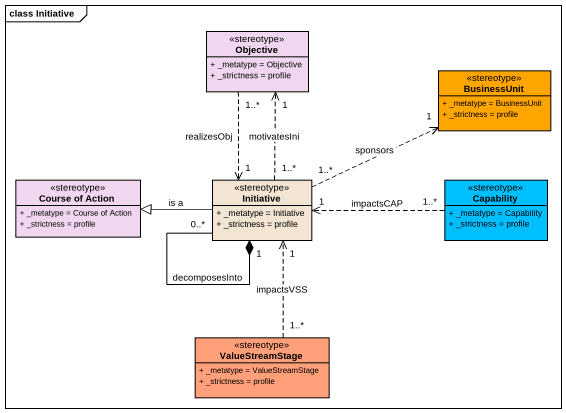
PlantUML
@startuml
mainframe class Initiative
hide circle
hide empty members
skinparam classAttributeIconSize 0
class Objective <<stereotype>> #F0D6EF {
  + _metatype = Objective
  + _strictness = profile
}
class BusinessUnit <<stereotype>> #FFA500 {
  + _metatype = BusinessUnit
  + _strictness = profile
}
class "Course of Action" as Course_of_Action <<stereotype>> #F0D6EF {
  + _metatype = Course of Action
  + _strictness = profile
}
class Initiative <<stereotype>> #F3E5D3 {
  + _metatype = Initiative
  + _strictness = profile
}
class Capability <<stereotype>> #00BFFF {
  + _metatype = Capability
  + _strictness = profile
}
class ValueStreamStage <<stereotype>> #FFA07A {
  + _metatype = ValueStreamStage
  + _strictness = profile
}
Objective "1..*" ..> "1" Initiative : realizesObj
Initiative "1..*" .up.> "1" Objective : motivatesIni
Initiative "1..*" .right.> "1" BusinessUnit : sponsors
Initiative -left-|> Course_of_Action : is a
Initiative "0..*" --* "1" Initiative : decomposesInto
Capability "1..*" .left.> "1" Initiative : impactsCAP
ValueStreamStage "1..*" .up.> "1" Initiative : impactsVSS
@enduml
